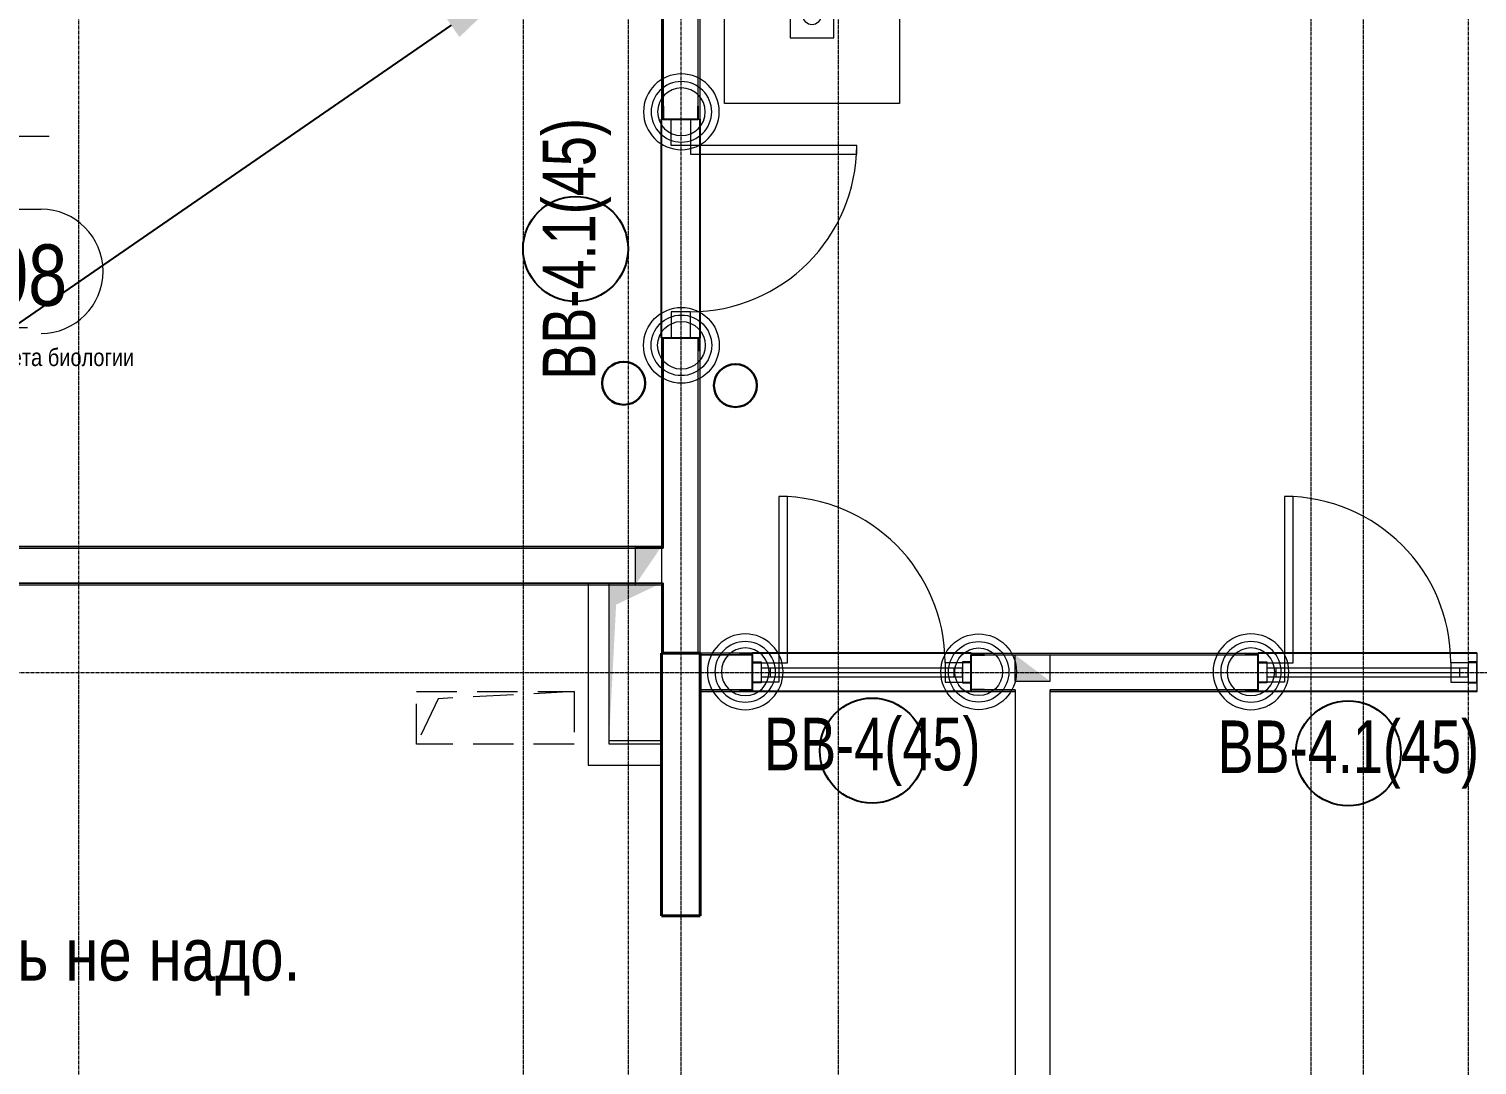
# Model space of a CAD drawing. Header units: millimetres. Extents: x -65509 to 912790, y 446 to 713294.
# Drawn here: x 439276 to 447551, y 511841 to 517758 of the extents above; entities that cross this region are included whole.
import ezdxf
from ezdxf import colors
from ezdxf.entities.mleader import LeaderData, LeaderLine
from ezdxf.enums import TextEntityAlignment as Align
from ezdxf.math import Vec2, Vec3

# ---------------------------------------------------------------- set-up
doc = ezdxf.new("R2010")
doc.units = ezdxf.units.MM
for name, pattern in [('CENTER2', [28.575, 19.05, -3.175, 3.175, -3.175]), ('HIDDEN', [9.525, 6.35, -3.175]), ('HIDDEN2', [4.7625, 3.175, -1.5875])]:
    doc.linetypes.add(name, pattern=pattern)
doc.layers.get('Defpoints').update_dxf_attribs({"color": 250})
for name, color, linetype, lineweight in [('АР_Area', 250, 'Continuous', 5), ('АР_Витраж', 250, 'Continuous', 13), ('АР_Витраж марка', 250, 'Continuous', 9), ('АР_Двери_витраж', 250, 'Continuous', 9), ('АР_Колонны', 250, 'Continuous', 30), ('АР_Стены ЖБ', 250, 'Continuous', 35), ('АР_Стены кирпич', 250, 'Continuous', 20), ('АР_Стены ПЕНОблок', 250, 'Continuous', 20), ('АР_Тонкая', 250, 'Continuous', 5), ('КМ_Фахверки', 250, 'Continuous', 25), ('ОВ_Классы', 250, 'Continuous', 0), ('ОВ_Отопление', 250, 'Continuous', 5), ('ОВ_Шахты', 250, 'Continuous', 5), ('Размеры зашивки ГКЛ', 250, 'Continuous', 0), ('РД_Воронки с кровли', 250, 'Continuous', 18), ('РД_Оси_100', 250, 'Continuous', 0), ('РД_проем_инж перемыч_фахверк', 250, 'Continuous', 18), ('СКУД', 250, 'Continuous', 30)]:
    doc.layers.add(name, color=color, linetype=linetype, lineweight=lineweight)
doc.layers.add('АР_Делит', color=250, linetype='Continuous', lineweight=0, plot=False)
doc.layers.add('РД_Проем', color=250, linetype='Continuous', lineweight=0, plot=False)
doc.layers.add('РД_Витраж_вн', color=250, linetype='Continuous')
doc.styles.add('Arial_09', font='ARIALN.TTF', dxfattribs={"width": 0.9})
doc.styles.add('style1', font='ARIALN.TTF')

# ---------------------------------------------------------------- blocks, each defined once
blk = doc.blocks.new('otv')
at = {"linetype": 'Continuous'}
blk.add_lwpolyline([(0, -1), (0, 0), (1, 0), (1, -1)], close=True, dxfattribs=at)
blk.add_solid([(0, -1), (0, 0), (0.1346, -0.1366), (1, 0)], dxfattribs=at)
blk = doc.blocks.new('otv пунктир')
at = {"linetype": 'HIDDEN', "ltscale": 0.07}
blk.add_lwpolyline([(0, 0), (0, 1), (1, 1), (1, 0)], close=True, dxfattribs=at)
blk.add_lwpolyline([(0, 1), (0.1346, 0.1366), (1, 0)], dxfattribs=at)
blk = doc.blocks.new('Ф_пеноблок 200')
at = {"layer": 'АР_Делит', "color": 1}
for radius in [216.3, 173, 136.2]:
    blk.add_circle((103.4, -41.9), radius, dxfattribs=at)
at = {"layer": 'КМ_Фахверки'}
blk.add_lwpolyline([(0, -75), (0, 0), (200, 0), (200, -75)], dxfattribs=at)
blk = doc.blocks.new('СОШ_2200_АР_ОСИ_М100_28.05.24')
at = {"layer": 'РД_Оси_100', "linetype": 'CENTER2'}
for p, q in [((49960, -6155), (49960, 139938.679)), ((33000, 7800), (85055, 7800))]:
    blk.add_line(p, q, dxfattribs=at)
for points in [[(52500, 139938.679), (52500, -5755), (52358.276, -6155)], [(53100, 139938.679), (53100, -5755), (52949.266, -6155)], [(54300, 139938.679), (54300, -6155)], [(57300, 139938.679), (57300, -6155)], [(57000, 70839.76), (57000, -5755), (56700, -6155)], [(53400, 70753.904), (53400, -5755), (53550, -6155)], [(57900, 70753.904), (57900, -6155)]]:
    blk.add_lwpolyline(points, dxfattribs=at)
blk = doc.blocks.new('A$Cd58bfb5e')
at = {"layer": 'РД_Воронки с кровли', "lineweight": 0, "ltscale": 2}
for p, q in [((-500, -0.3), (0, 149.7)), ((0, -150.3), (0, 149.8)), ((0, 149.7), (500, 0.3)), ((500, 0.3), (-500, -0.3)), ((500, 0.3), (0, -150.3)), ((0, -150.3), (-500, -0.3))]:
    blk.add_line(p, q, dxfattribs=at)
at = {"layer": 'РД_Воронки с кровли'}
for points in [[(1000, 500.3), (1000, -499.7), (-1000, -500.3), (-1000, 499.7)], [(625, -125.3), (625, 124.7), (375, 124.7), (375, -125.3)]]:
    blk.add_lwpolyline(points, close=True, dxfattribs=at)
at = {"layer": 'РД_Воронки с кровли', "linetype": 'Continuous', "lineweight": 0}
blk.add_lwpolyline([(-625, -125.3), (-375, -125.3), (-375, 124.7), (-625, 124.7)], close=True, dxfattribs=at)
at = {"layer": 'РД_Воронки с кровли', "lineweight": 0}
for centre in [(-500, 0.3), (500, 0.3)]:
    blk.add_circle(centre, 50, dxfattribs=at)
blk = doc.blocks.new('воронки с кровли')
at = {"layer": 'РД_Воронки с кровли', "lineweight": 70, "rotation": 270}
blk.add_blockref('A$Cd58bfb5e', (-177301.1, 204322.2), dxfattribs=at)
blk = doc.blocks.new('MOK-МаркаПом_овал_ареал')
for p, q in [((-2.986, 3.764), (3.522, 3.764)), ((-2.75, -3), (2.75, -3))]:
    blk.add_line(p, q)
for centre, radius, start, end in [((-2.986, 0.215), 3.55, 90, 270), ((3.522, 0.215), 3.55, 270, 90), ((-7.411, 0), 7.161, 0, 0.00095)]:
    blk.add_arc(centre, radius, start, end)
at = {"color": 0, "style": 'style1'}
blk.add_attdef('АР-ПОМЕЩЕНИЕ:НОМЕР', text='', height=3, dxfattribs=at).set_placement((0.261, 0), align=Align.MIDDLE)
blk = doc.blocks.new('МаркаВитража1')
at = {"layer": 'Defpoints'}
blk.add_circle((0, 0), 3, dxfattribs=at)
at = {"color": 0, "linetype": 'ByBlock', "lineweight": -2, "style": 'Arial_09', "width": 0.9}
blk.add_attdef('АР-ОКНО:НАИМЕНОВАНИЕ', text='', height=3, dxfattribs=at).set_placement((0, 0), align=Align.MIDDLE)

msp = doc.modelspace()

# ---------------------------------------------------------------- hatches: boundary and pattern name
at = {"layer": 'ОВ_Отопление', "linetype": 'Continuous', "lineweight": 5}
for points in [[(442890.882, 514803.318), (442740.882, 514803.318), (442815.882, 514693.318)], [(442740.882, 514803.318), (442740.882, 514583.318), (442815.882, 514693.318)], [(444910.882, 514183.318), (444910.882, 514033.318), (445010.882, 514108.318)], [(444910.882, 514033.318), (445110.882, 514033.318), (445010.882, 514108.318)]]:
    msp.add_hatch(color=256, dxfattribs=at).paths.add_polyline_path(points, flags=0)

# ---------------------------------------------------------------- linework, layer by layer
at = {"layer": 'АР_Витраж', "linetype": 'Continuous', "lineweight": 5}
for p, q in [((443410.882, 514193.318), (444660.882, 514193.318)), ((446300.686, 514193.318), (447550.686, 514193.318)), ((443410.882, 513973.318), (444660.882, 513973.318)), ((446300.686, 513973.318), (447550.686, 513973.318))]:
    msp.add_line(p, q, dxfattribs=at)
at = {"layer": 'АР_Витраж', "linetype": 'Continuous', "lineweight": 13}
for p, q in [((443510.882, 514108.318), (443510.882, 514058.318)), ((443510.882, 514083.318), (444560.882, 514083.318)), ((444560.882, 514108.318), (444560.882, 514058.318)), ((446400.686, 514108.318), (446400.686, 514058.318)), ((446400.686, 514083.318), (447450.686, 514083.318)), ((447450.686, 514108.318), (447450.686, 514058.318))]:
    msp.add_line(p, q, dxfattribs=at)
for points in [[(443460.882, 514023.318), (443410.882, 514023.318), (443410.882, 514143.318), (443460.882, 514143.318)], [(444610.882, 514023.318), (444660.882, 514023.318), (444660.882, 514143.318), (444610.882, 514143.318)], [(446350.686, 514023.318), (446300.686, 514023.318), (446300.686, 514143.318), (446350.686, 514143.318)], [(447500.686, 514023.318), (447550.686, 514023.318), (447550.686, 514143.318), (447500.686, 514143.318)], [(443460.882, 514108.318), (443460.882, 514058.318), (444610.882, 514058.318), (444610.882, 514108.318)], [(446350.686, 514108.318), (446350.686, 514058.318), (447500.686, 514058.318), (447500.686, 514108.318)]]:
    msp.add_lwpolyline(points, close=True, dxfattribs=at)
at = {"layer": 'АР_Двери_витраж', "linetype": 'Continuous', "lineweight": 9}
for points in [[(442945.882, 517093.318), (442945.882, 517243.318), (443055.882, 517243.318), (443055.882, 517093.318)], [(443055.882, 517093.318), (443055.882, 517043.318), (444005.882, 517043.318), (444005.882, 517093.318)], [(442945.882, 516143.318), (442945.882, 515993.318), (443055.882, 515993.318), (443055.882, 516143.318)], [(443560.882, 514138.318), (443610.882, 514138.318), (443610.882, 515088.318), (443560.882, 515088.318)], [(446450.686, 514138.318), (446500.686, 514138.318), (446500.686, 515088.318), (446450.686, 515088.318)], [(443560.882, 514028.318), (443410.882, 514028.318), (443410.882, 514138.318), (443560.882, 514138.318)], [(444510.882, 514028.318), (444660.882, 514028.318), (444660.882, 514138.318), (444510.882, 514138.318)], [(446450.686, 514028.318), (446300.686, 514028.318), (446300.686, 514138.318), (446450.686, 514138.318)], [(447400.686, 514028.318), (447550.686, 514028.318), (447550.686, 514138.318), (447400.686, 514138.318)]]:
    msp.add_lwpolyline(points, close=True, dxfattribs=at)
for centre, start, end in [((443055.882, 517093.318), 269.9999958, 359.9999958), ((443560.882, 514138.318), 0, 90), ((446450.686, 514138.318), 0, 90)]:
    msp.add_arc(centre, 950, start, end, dxfattribs=at)
at = {"layer": 'АР_Колонны', "linetype": 'HIDDEN2', "lineweight": 25}
for p, q in [((442890.882, 514193.318), (443110.882, 514193.318)), ((442890.882, 512693.318), (442890.882, 514193.318)), ((443110.882, 514193.318), (443110.882, 512693.318)), ((443110.882, 512693.318), (442890.882, 512693.318))]:
    msp.add_line(p, q, dxfattribs=at)
at = {"layer": 'АР_Колонны', "linetype": 'Continuous', "lineweight": 35}
for p, q in [((443110.882, 514193.318), (442890.882, 514193.318)), ((442890.882, 514193.318), (442890.882, 512693.318)), ((443110.882, 512693.318), (443110.882, 514193.318)), ((442890.882, 512693.318), (443110.882, 512693.318))]:
    msp.add_line(p, q, dxfattribs=at)
at = {"layer": 'АР_Стены ЖБ', "linetype": 'Continuous', "lineweight": 40}
for p, q in [((443110.882, 514193.318), (442890.882, 514193.318)), ((442890.882, 514193.318), (442890.882, 512693.318)), ((443110.882, 512693.318), (443110.882, 514193.318)), ((442890.882, 512693.318), (443110.882, 512693.318))]:
    msp.add_line(p, q, dxfattribs=at)
at = {"layer": 'АР_Стены кирпич', "linetype": 'Continuous', "lineweight": 20}
for p, q in [((442590.882, 514593.318), (442470.882, 514593.318)), ((442470.882, 514593.318), (442470.882, 513553.318)), ((442590.882, 513673.318), (442590.882, 514593.318)), ((442890.882, 513673.318), (442590.882, 513673.318)), ((442890.882, 513553.318), (442890.882, 513673.318)), ((442470.882, 513553.318), (442890.882, 513553.318))]:
    msp.add_line(p, q, dxfattribs=at)
at = {"layer": 'АР_Стены ПЕНОблок', "linetype": 'Continuous', "lineweight": 20}
for p, q in [((443100.882, 517243.318), (443100.882, 518684.694)), ((442900.882, 518484.694), (442900.882, 517243.318)), ((442900.882, 517243.318), (443100.882, 517243.318)), ((443100.882, 515993.318), (442900.882, 515993.318)), ((442900.882, 515993.318), (442900.882, 514793.318)), ((443100.882, 514193.318), (443100.882, 515993.318)), ((442900.882, 514793.318), (438200.886, 514793.318)), ((438200.886, 514593.318), (442900.882, 514593.318)), ((442900.882, 514593.318), (442900.882, 514193.318)), ((442900.882, 514193.318), (443100.882, 514193.318)), ((443110.885, 514183.318), (443110.885, 513983.318)), ((443410.882, 514183.318), (443110.885, 514183.318)), ((443410.882, 513983.318), (443410.882, 514183.318)), ((444660.882, 514183.318), (446300.686, 514183.318)), ((444660.882, 514183.318), (444660.882, 513983.318)), ((446300.686, 513983.318), (446300.686, 514183.318)), ((447550.686, 514183.318), (447550.686, 513983.318)), ((447550.882, 514183.318), (447550.686, 514183.318)), ((447550.882, 513983.318), (447550.882, 514183.318)), ((443110.885, 513983.318), (443410.882, 513983.318)), ((444660.882, 513983.318), (444910.882, 513983.318)), ((444910.882, 513983.318), (444910.882, 506383.318)), ((445110.882, 513983.318), (446300.686, 513983.318)), ((445110.882, 506383.318), (445110.882, 513983.318)), ((447550.686, 513983.318), (447550.882, 513983.318))]:
    msp.add_line(p, q, dxfattribs=at)
at = {"layer": 'АР_Тонкая', "linetype": 'Continuous', "lineweight": 0}
for p, q in [((443100.882, 517243.318), (443100.882, 518663.607)), ((443110.882, 517243.318), (443110.882, 518663.607)), ((442890.882, 518484.694), (442890.882, 517243.318)), ((442900.882, 517243.318), (442900.882, 518484.694)), ((442890.882, 517243.318), (442900.882, 517243.318)), ((443100.882, 517243.318), (443110.882, 517243.318)), ((442900.882, 515993.318), (442890.882, 515993.318)), ((442890.882, 515993.318), (442890.882, 514803.318)), ((442900.882, 514793.318), (442900.882, 515993.318)), ((443100.882, 514193.318), (443100.882, 515993.318)), ((443110.882, 515993.318), (443100.882, 515993.318)), ((443110.882, 514193.318), (443110.882, 515993.318)), ((442890.882, 514803.318), (438200.886, 514803.318)), ((438200.886, 514793.318), (442900.882, 514793.318)), ((442900.882, 514593.318), (438200.886, 514593.318)), ((438200.886, 514583.318), (442890.882, 514583.318)), ((442890.882, 514583.318), (442890.882, 514193.318)), ((442900.882, 514193.318), (442900.882, 514593.318)), ((442890.882, 514193.318), (442900.882, 514193.318)), ((443100.882, 514193.318), (443110.882, 514193.318)), ((443110.885, 514193.318), (443110.885, 514183.318)), ((443410.882, 514193.318), (443110.885, 514193.318)), ((443110.885, 514183.318), (443410.882, 514183.318)), ((443410.882, 514183.318), (443410.882, 514193.318)), ((444660.882, 514193.318), (446300.686, 514193.318)), ((444660.882, 514193.318), (444660.882, 514183.318)), ((444660.882, 514183.318), (446300.686, 514183.318)), ((446300.686, 514183.318), (446300.686, 514193.318)), ((447550.686, 514193.318), (447550.686, 514183.318)), ((447550.882, 514193.318), (447550.686, 514193.318)), ((447550.686, 514183.318), (447550.882, 514183.318)), ((447550.882, 514183.318), (447550.882, 514193.318)), ((443110.885, 513983.318), (443110.885, 513973.318)), ((443410.882, 513983.318), (443110.885, 513983.318)), ((443110.885, 513973.318), (443410.882, 513973.318)), ((443410.882, 513973.318), (443410.882, 513983.318)), ((444660.882, 513983.318), (444660.882, 513973.318)), ((444910.882, 513983.318), (444660.882, 513983.318)), ((444660.882, 513973.318), (444910.882, 513973.318)), ((446300.686, 513983.318), (445110.882, 513983.318)), ((445110.882, 513983.318), (445110.882, 513973.318)), ((445110.882, 513973.318), (446300.686, 513973.318)), ((446300.686, 513973.318), (446300.686, 513983.318)), ((447550.686, 513983.318), (447550.686, 513973.318)), ((447550.882, 513983.318), (447550.686, 513983.318)), ((447550.686, 513973.318), (447550.882, 513973.318)), ((447550.882, 513973.318), (447550.882, 513983.318))]:
    msp.add_line(p, q, dxfattribs=at)
at = {"layer": 'ОВ_Отопление', "linetype": 'Continuous', "lineweight": 9}
for p, q in [((442740.882, 514803.318), (442890.882, 514803.318)), ((442740.882, 514803.318), (442740.882, 514583.318)), ((442890.882, 514803.318), (442890.882, 514583.318)), ((442740.882, 514583.318), (442890.882, 514583.318)), ((444910.882, 514033.318), (444910.882, 514183.318)), ((444910.882, 514183.318), (445110.882, 514183.318)), ((445110.882, 514033.318), (445110.882, 514183.318)), ((444910.882, 514033.318), (445110.882, 514033.318))]:
    msp.add_line(p, q, dxfattribs=at)
at = {"layer": 'РД_Витраж_вн', "linetype": 'Continuous', "lineweight": -3}
for p, q in [((442890.882, 515993.318), (442890.882, 517243.318)), ((443110.882, 515993.318), (443110.882, 517243.318)), ((444660.882, 514193.318), (443410.882, 514193.318)), ((447550.686, 514193.318), (446300.686, 514193.318)), ((444660.882, 513973.318), (443410.882, 513973.318)), ((447550.686, 513973.318), (446300.686, 513973.318))]:
    msp.add_line(p, q, dxfattribs=at)
at = {"layer": 'РД_Проем', "linetype": 'Continuous', "lineweight": 0}
for p, q in [((442890.882, 515993.318), (442890.882, 517243.318)), ((443110.882, 515993.318), (443110.882, 517243.318)), ((444660.882, 514193.318), (443410.882, 514193.318)), ((447550.686, 514193.318), (446300.686, 514193.318)), ((444660.882, 513973.318), (443410.882, 513973.318)), ((447550.686, 513973.318), (446300.686, 513973.318))]:
    msp.add_line(p, q, dxfattribs=at)
at = {"layer": 'РД_проем_инж перемыч_фахверк', "linetype": 'Continuous', "lineweight": 18}
for p, q in [((442890.882, 517243.318), (442890.882, 515993.318)), ((443110.882, 517243.318), (443110.882, 515993.318)), ((444661.078, 514193.318), (443411.078, 514193.318)), ((447550.882, 514193.318), (446300.882, 514193.318)), ((444661.078, 513973.318), (443411.078, 513973.318)), ((447550.882, 513973.318), (446300.882, 513973.318))]:
    msp.add_line(p, q, dxfattribs=at)
at = {"layer": 'СКУД'}
for centre in [(442674.555, 515735.096), (443313.163, 515721.676)]:
    msp.add_circle(centre, 122.942, dxfattribs=at)

# ---------------------------------------------------------------- block references
at = {"layer": 'АР_Area', "linetype": 'Continuous', "lineweight": 5}
ref = msp.add_blockref('MOK-МаркаПом_овал_ареал', (438992.477, 516352.712), dxfattribs=dict(at, xscale=100, yscale=100, zscale=100))
ref.add_attrib('АР-ПОМЕЩЕНИЕ:НОМЕР', '4.008', dxfattribs={"layer": '0', "color": 0, "height": 350, "style": 'style1'}).set_placement((438992.477, 516352.712), align=Align.MIDDLE)
ref.add_attrib('АР-ПОМЕЩЕНИЕ:НАИМЕНОВАНИЕ', 'Лаборантская кабинета биологии', dxfattribs={"layer": 'Defpoints', "color": 2, "height": 100, "style": 'style1'}).set_placement((438983.062, 515871.319), align=Align.MIDDLE)
at = {"layer": 'АР_Витраж марка', "linetype": 'Continuous', "lineweight": 9, "xscale": 100, "yscale": 100, "zscale": 100, "rotation": 90}
msp.add_blockref('МаркаВитража1', (442399.382, 516501.923), dxfattribs=at).add_auto_attribs({'АР-ОКНО:НАИМЕНОВАНИЕ': 'ВВ-4.1(45)'})
at = {"layer": 'АР_Витраж марка', "linetype": 'Continuous', "lineweight": 9, "xscale": 100, "yscale": 100, "zscale": 100}
for p, values in [((444094.926, 513636.905), {'АР-ОКНО:НАИМЕНОВАНИЕ': 'ВВ-4(45)'}), ((446815.073, 513621.485), {'АР-ОКНО:НАИМЕНОВАНИЕ': 'ВВ-4.1(45)'})]:
    msp.add_blockref('МаркаВитража1', p, dxfattribs=at).add_auto_attribs(values)
at = {"layer": 'КМ_Фахверки', "xscale": -1}
for p, rotation in [((442900.882, 517243.318), 180), ((443410.882, 513983.318), 270), ((446300.882, 513983.318), 270)]:
    msp.add_blockref('Ф_пеноблок 200', p, dxfattribs=dict(at, rotation=rotation))
at = {"layer": 'КМ_Фахверки'}
msp.add_blockref('Ф_пеноблок 200', (442900.882, 515993.318), dxfattribs=at)
at = {"layer": 'КМ_Фахверки', "rotation": 90}
msp.add_blockref('Ф_пеноблок 200', (444661.078, 513983.318), dxfattribs=at)
at = {"layer": 'ОВ_Классы', "xscale": 300, "yscale": 900, "rotation": 270}
msp.add_blockref('otv пунктир', (441490.882, 513973.318), dxfattribs=at)
at = {"layer": 'ОВ_Шахты', "xscale": 300, "yscale": 900, "zscale": 300}
msp.add_blockref('otv', (442590.882, 514593.318), dxfattribs=at)
at = {"layer": 'РД_Воронки с кровли', "lineweight": 0}
msp.add_blockref('воронки с кровли', (621051.707, 314010.479), dxfattribs=at)
at = {"layer": 'РД_Оси_100'}
msp.add_blockref('СОШ_2200_АР_ОСИ_М100_28.05.24', (389600.882, 506283.318), dxfattribs=at)

# ---------------------------------------------------------------- leaders
at = {"layer": 'Размеры зашивки ГКЛ'}
ml = msp.add_multileader_mtext('Standard', dxfattribs=at)
ml.set_content('\\pxsm1;Тип 2 ', color=(0, 0, 138), style='style1')
ml.set_leader_properties(color=256, linetype='ByLayer', lineweight=9)
ml.build(insert=Vec2(0, 0))
ml.multileader.update_dxf_attribs({"has_dogleg": 0, "text_left_attachment_type": 6, "text_right_attachment_type": 6, "text_bottom_attachment_type": 10, "dogleg_length": 25, "arrow_head_size": 400})
ctx = ml.context
ctx.base_point, ctx.char_height, ctx.arrow_head_size, ctx.landing_gap_size, ctx.plane_origin = Vec3(437769.548, 517145.884), 400, 400, 50, Vec3(430970.933, 524116.449)
ctx.left_attachment, ctx.right_attachment, ctx.top_attachment = 6, 6, 10
notes = []
notes.append((ctx, [(0, (1, 1, 0), (437744.548, 517145.884), (1, 0), 25, [(1, [(435627.158, 517145.884)], 0, [])])]))
ctx.mtext.insert, ctx.mtext.width, ctx.mtext.defined_height, ctx.mtext.line_spacing_factor, ctx.mtext.flow_direction = Vec3(437819.548, 517625.884), 1668.44707, 600, 0.3, 5
at = {"layer": 'РД_Воронки с кровли', "lineweight": 70}
ml = msp.add_multileader_mtext('Standard', dxfattribs=at)
ml.set_content('ВК_Под потолком 4 этажа уйдет в с.у. соседний. ниже опускать не надо.', color=256, style='style1')
ml.set_leader_properties(color=256)
ml.build(insert=Vec2(0, 0))
ml.multileader.update_dxf_attribs({"has_dogleg": 0, "text_left_attachment_type": 6, "text_right_attachment_type": 6, "arrow_head_size": 500, "scale": 100})
ctx = ml.context
ctx.base_point, ctx.scale, ctx.char_height, ctx.arrow_head_size, ctx.landing_gap_size, ctx.plane_origin, ctx.plane_x_axis, ctx.plane_y_axis = Vec3(429148.836, 512235.06), 100, 300, 500, 50, Vec3(404115.306, 502377.96), Vec3(1, 0.00000001), Vec3(-0.00000001, 1)
ctx.left_attachment, ctx.right_attachment = 6, 6
notes.append((ctx, [(0, (1, 1, 0), (433647.763, 512235.06), (-1, -0.00000001), 8, [(1, [(442100.882, 518063.32)], 0, [])])]))
ctx.mtext.insert, ctx.mtext.text_direction, ctx.mtext.rotation, ctx.mtext.width, ctx.mtext.defined_height, ctx.mtext.flow_direction = Vec3(429200.882, 512623.259), Vec3(1, 0.00000001), 0.00000001, 4538.94863, 395.157, 5
for ctx, leaders in notes:
    for number, flags, end, landing, length, lines in leaders:
        leader = LeaderData()
        leader.index, (leader.has_last_leader_line, leader.has_dogleg_vector, leader.attachment_direction) = number, flags
        leader.last_leader_point, leader.dogleg_vector, leader.dogleg_length = Vec3(end), Vec3(landing), length
        for number, points, colour, breaks in lines:
            line = LeaderLine()
            line.index, line.vertices, line.color, line.breaks = number, Vec3.list(points), colors.encode_raw_color(colour), breaks
            leader.lines.append(line)
        ctx.leaders.append(leader)

doc.saveas('drawing.dxf')
